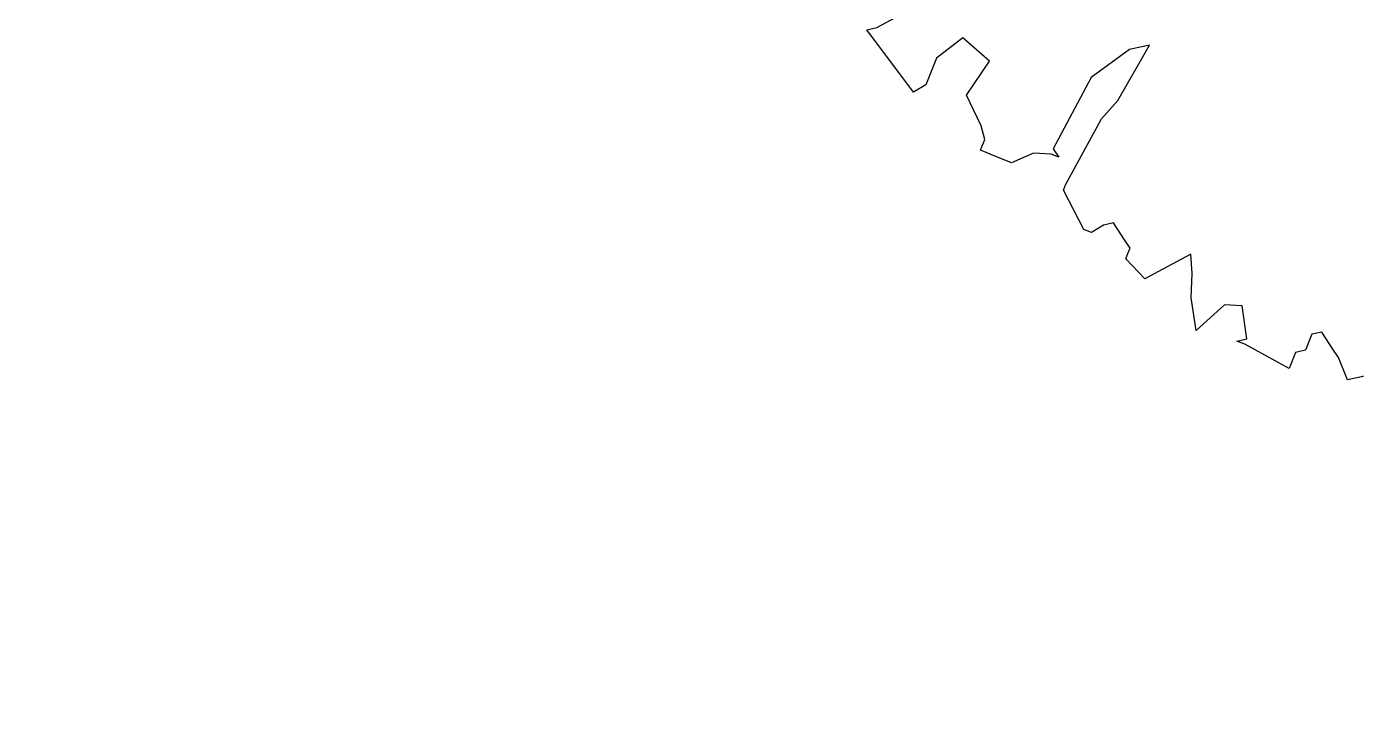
# Model space of a CAD drawing. Header units: millimetres. Extents: x 111 to 1506, y 14 to 566.
# Drawn here: x 244.21 to 245.587, y 188.426 to 189.144 of the extents above; entities that cross this region are included whole.
import ezdxf

# ---------------------------------------------------------------- set-up
doc = ezdxf.new("R2010")
doc.units = ezdxf.units.MM
doc.layers.add('ARBOLES', color=78, linetype='Continuous', lineweight=5)
doc.layers.add('G', color=254, linetype='Continuous', lineweight=5)
doc.layers.add('fer', color=8, linetype='Continuous')

# ---------------------------------------------------------------- blocks, each defined once
blk = doc.blocks.new('E1E')
at = {"layer": 'ARBOLES', "ltscale": 0.2}
for p, q in [((95.5359, 59.5519), (95.5359, 59.5519)), ((95.2708, 59.4541), (95.2708, 59.4541))]:
    blk.add_line(p, q, dxfattribs=at)
blk = doc.blocks.new('tr')
at = {"layer": 'fer', "color": 97}
for p, q in [((1379.6396, 205.9462), (1379.6515, 205.9288)), ((1379.6396, 205.9462), (1379.6515, 205.9288)), ((1379.6515, 205.9288), (1379.6337, 205.9115)), ((1379.6515, 205.9288), (1379.6337, 205.9115)), ((1379.6337, 205.9115), (1379.6277, 205.9028)), ((1379.6337, 205.9115), (1379.6277, 205.9028)), ((1379.6337, 205.9115), (1379.6337, 205.9115)), ((1379.6337, 205.9115), (1379.6337, 205.9115)), ((1379.6277, 205.9028), (1379.6158, 205.8855)), ((1379.6277, 205.9028), (1379.6158, 205.8855)), ((1379.6158, 205.8855), (1379.6218, 205.8768)), ((1379.6158, 205.8855), (1379.6218, 205.8768)), ((1379.6218, 205.8768), (1379.6396, 205.8768)), ((1379.6218, 205.8768), (1379.6396, 205.8768)), ((1379.6396, 205.8768), (1379.6456, 205.8682)), ((1379.6396, 205.8768), (1379.6456, 205.8682)), ((1379.6456, 205.8682), (1379.6634, 205.8682)), ((1379.6456, 205.8682), (1379.6456, 205.8682)), ((1379.6456, 205.8682), (1379.6634, 205.8682)), ((1379.6456, 205.8682), (1379.6456, 205.8682)), ((1379.6634, 205.8682), (1379.6575, 205.8162)), ((1379.6634, 205.8682), (1379.6575, 205.8162)), ((1379.6515, 205.8162), (1379.6218, 205.7988)), ((1379.6515, 205.8162), (1379.6218, 205.7988)), ((1379.6575, 205.8075), (1379.6515, 205.8162)), ((1379.6575, 205.8075), (1379.6515, 205.8162)), ((1379.6575, 205.8162), (1379.6575, 205.8075)), ((1379.6575, 205.8162), (1379.6575, 205.8075)), ((1379.6218, 205.7988), (1379.6277, 205.7815)), ((1379.6218, 205.7988), (1379.6277, 205.7815)), ((1379.6277, 205.7815), (1379.6634, 205.7642)), ((1379.6277, 205.7815), (1379.6634, 205.7642)), ((1379.6634, 205.7642), (1379.6337, 205.7468)), ((1379.6634, 205.7642), (1379.6337, 205.7468)), ((1379.6634, 205.7642), (1379.6634, 205.7642)), ((1379.6634, 205.7642), (1379.6634, 205.7642)), ((1379.6337, 205.7468), (1379.6099, 205.7382)), ((1379.6337, 205.7468), (1379.6099, 205.7382)), ((1379.6099, 205.7382), (1379.592, 205.7295)), ((1379.6099, 205.7382), (1379.592, 205.7295)), ((1379.592, 205.7295), (1379.6337, 205.6948)), ((1379.592, 205.7295), (1379.6337, 205.6948)), ((1379.6337, 205.6948), (1379.6218, 205.6688)), ((1379.6337, 205.6948), (1379.6218, 205.6688)), ((1379.6337, 205.6948), (1379.6337, 205.6948)), ((1379.6337, 205.6948), (1379.6337, 205.6948)), ((1379.6039, 205.6602), (1379.592, 205.6429)), ((1379.6039, 205.6602), (1379.592, 205.6429)), ((1379.6099, 205.6688), (1379.6039, 205.6602)), ((1379.6099, 205.6688), (1379.6039, 205.6602)), ((1379.6158, 205.6688), (1379.6099, 205.6688)), ((1379.6158, 205.6688), (1379.6099, 205.6688)), ((1379.6218, 205.6688), (1379.6158, 205.6688)), ((1379.6218, 205.6688), (1379.6158, 205.6688)), ((1379.592, 205.6429), (1379.598, 205.6342)), ((1379.592, 205.6429), (1379.598, 205.6342)), ((1379.598, 205.6342), (1379.6099, 205.6255)), ((1379.598, 205.6342), (1379.6099, 205.6255)), ((1379.6099, 205.6255), (1379.6099, 205.6169)), ((1379.6099, 205.6255), (1379.6099, 205.6169)), ((1379.4075, 205.6082), (1379.4194, 205.5909)), ((1379.473, 205.5995), (1379.4075, 205.6082)), ((1379.4075, 205.6082), (1379.4194, 205.5909)), ((1379.473, 205.5995), (1379.4075, 205.6082)), ((1379.6099, 205.6169), (1379.5801, 205.5822)), ((1379.6099, 205.6169), (1379.5801, 205.5822)), ((1379.4194, 205.5909), (1379.4611, 205.5649)), ((1379.4194, 205.5909), (1379.4611, 205.5649)), ((1379.4968, 205.5909), (1379.473, 205.5995)), ((1379.4968, 205.5909), (1379.473, 205.5995)), ((1379.5741, 205.5822), (1379.4968, 205.5909)), ((1379.5741, 205.5822), (1379.4968, 205.5909)), ((1379.5801, 205.5822), (1379.5741, 205.5822)), ((1379.5801, 205.5822), (1379.5741, 205.5822)), ((1379.4611, 205.5649), (1379.5444, 205.5562)), ((1379.4611, 205.5649), (1379.5444, 205.5562)), ((1379.5444, 205.5562), (1379.5503, 205.5649)), ((1379.5444, 205.5562), (1379.5503, 205.5649)), ((1379.5503, 205.5649), (1379.5503, 205.5562)), ((1379.5503, 205.5649), (1379.5503, 205.5562)), ((1379.5503, 205.5562), (1379.5563, 205.5389)), ((1379.5503, 205.5562), (1379.5563, 205.5389)), ((1379.5563, 205.5389), (1379.5741, 205.5215)), ((1379.5563, 205.5389), (1379.5741, 205.5215)), ((1379.5741, 205.5215), (1379.5741, 205.5042)), ((1379.5741, 205.5215), (1379.5741, 205.5042)), ((1379.5741, 205.5042), (1379.5741, 205.4869)), ((1379.5741, 205.5042), (1379.5741, 205.4869)), ((1379.5622, 205.4869), (1379.5503, 205.4782)), ((1379.5622, 205.4869), (1379.5503, 205.4782)), ((1379.5741, 205.4869), (1379.5622, 205.4869)), ((1379.5741, 205.4869), (1379.5622, 205.4869)), ((1379.5503, 205.4782), (1379.5265, 205.4522)), ((1379.5503, 205.4782), (1379.5265, 205.4522)), ((1379.5503, 205.4782), (1379.5503, 205.4782)), ((1379.5503, 205.4782), (1379.5503, 205.4782)), ((1379.4849, 205.4609), (1379.473, 205.4262)), ((1379.4849, 205.4609), (1379.473, 205.4262)), ((1379.5265, 205.4522), (1379.4849, 205.4609)), ((1379.5265, 205.4522), (1379.4849, 205.4609)), ((1379.473, 205.4262), (1379.5027, 205.4089)), ((1379.473, 205.4262), (1379.5027, 205.4089)), ((1379.5027, 205.4089), (1379.5325, 205.4089)), ((1379.5027, 205.4089), (1379.5325, 205.4089)), ((1379.5444, 205.4002), (1379.5027, 205.3309)), ((1379.5444, 205.4002), (1379.5027, 205.3309)), ((1379.5325, 205.4089), (1379.5444, 205.4002)), ((1379.5325, 205.4089), (1379.5444, 205.4002)), ((1379.4968, 205.3396), (1379.4551, 205.3742)), ((1379.4968, 205.3396), (1379.4551, 205.3742)), ((1379.5027, 205.3309), (1379.4968, 205.3396)), ((1379.5027, 205.3309), (1379.4968, 205.3396))]:
    blk.add_line(p, q, dxfattribs=at)

msp = doc.modelspace()

# ---------------------------------------------------------------- hatches: boundary and pattern name
at = {"layer": 'G', "lineweight": 100, "ltscale": 1000}
h = msp.add_hatch(dxfattribs=at)
h.set_pattern_fill('AR-HBONE', color=256, scale=0.046, angle=-22.08523, style=0)
h.set_pattern_definition([(22.914772, (777.23143, 1670.63463), (0.097837146, 0.241122153), [0.552, -0.184]), (112.914772, (777.40091, 1670.70627), (0.097837146, 0.241122153), [0.552, -0.184])])
edge = h.paths.add_edge_path()
edge.add_line((221.74739, 201.07699), (222.24177, 203.56684))
edge.add_line((222.24177, 203.56684), (283.25265, 176.18215))
edge.add_line((283.25265, 176.18215), (282.61554, 174.27589))
edge.add_line((282.61554, 174.27589), (222.04443, 201.46319))

# ---------------------------------------------------------------- block references
at = {"lineweight": 100, "rotation": 247.9147716791316}
msp.add_blockref('tr', (573.48811, 1544.62466), dxfattribs=at)
at = {"layer": 'ARBOLES', "color": 0, "xscale": 0.8310831642732954, "yscale": 0.8310831642732954, "zscale": 0.8310831642732954, "rotation": 157.9147716791316}
msp.add_blockref('E1E', (336.44626, 205.11838), dxfattribs=at)

doc.saveas('drawing.dxf')
